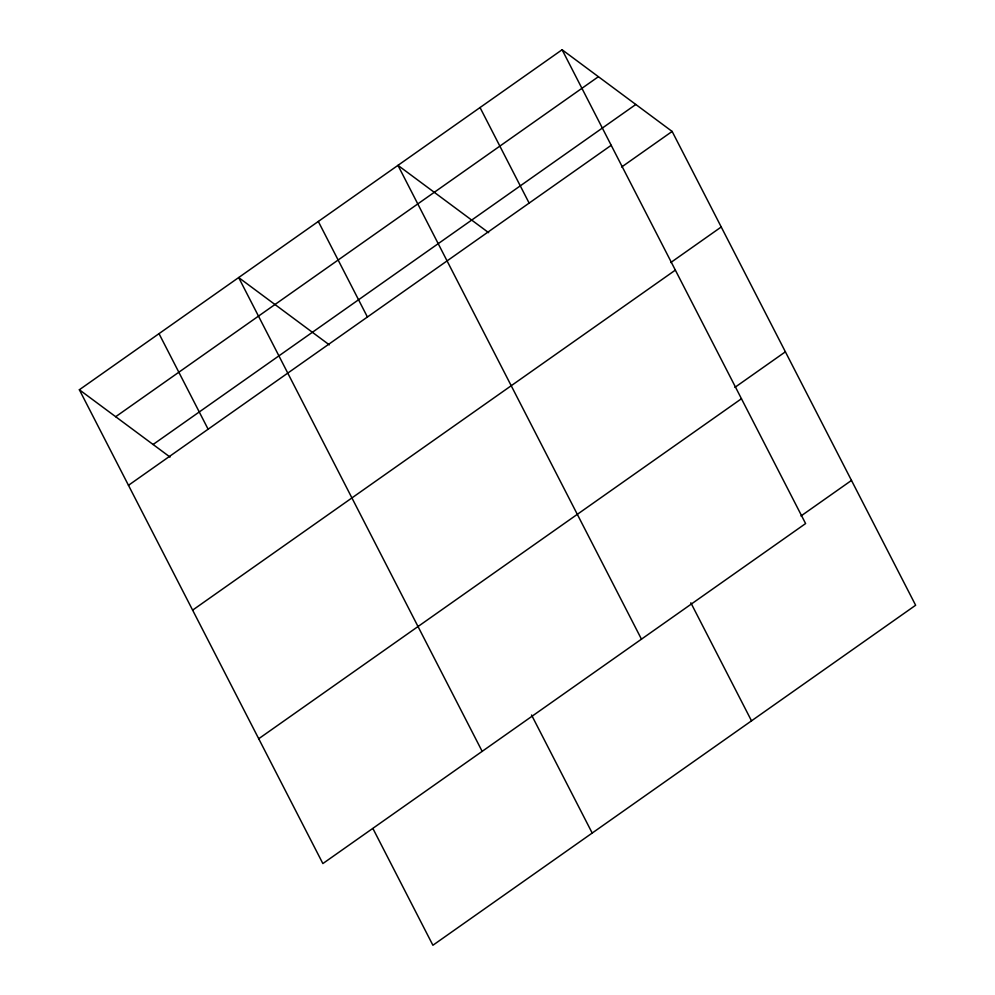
<?xml version="1.0" encoding="UTF-8"?>
<svg xmlns="http://www.w3.org/2000/svg" width="995" height="995" viewBox="0 0 995 995"><rect width="100%" height="100%" fill="white"/><g stroke="black" fill="none" stroke-linecap="round" stroke-linejoin="round"><path stroke-width="1.49" d="M562.1 49.75L805.602 523.557L322.865 863.561L79.364 389.754L562.1 49.75L672.135 131.44L915.636 605.246L432.9 945.25L372.938 828.561M115.669 416.718L598.405 76.702M153.081 444.491L635.83 104.475M128.467 485.311L611.204 145.295M621.639 167.011L672.135 131.44M670.742 262.556L721.238 226.984M192.62 610.134L675.356 270.118M734.895 387.378L785.391 351.807M258.712 738.738L741.449 398.734M800.987 515.982L851.484 480.423M488.644 232.668L397.963 165.357L641.464 639.163M329.333 344.867L238.663 277.555L482.165 751.362M79.364 389.754L170.033 457.066M480.038 107.547L529.141 203.104M690.841 602.808L751.511 720.84M318.313 221.45L367.416 317.007M531.541 715.007L592.199 833.051M159.013 333.661L208.117 429.206"/></g></svg>
